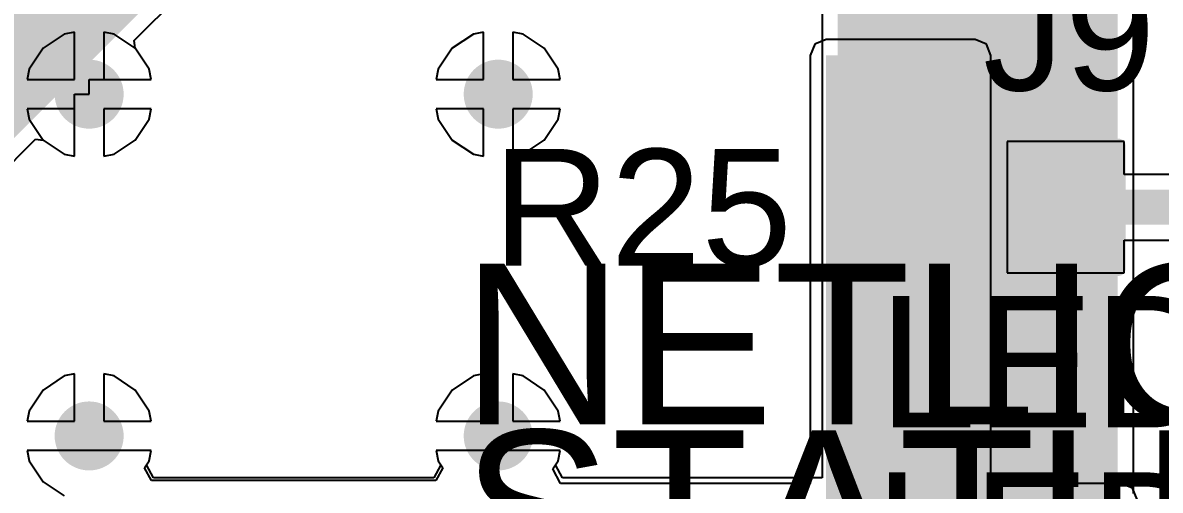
# Model space of a CAD drawing. Header units: millimetres. Extents: x -0.25 to 4.68, y -0.29 to 2.93.
# Drawn here: x 0.077 to 0.4664, y 2.1361 to 2.2962 of the extents above; entities that cross this region are included whole.
import ezdxf

# ---------------------------------------------------------------- set-up
doc = ezdxf.new("R2010")
doc.units = ezdxf.units.MM
doc.header["$MEASUREMENT"] = 0
for name, color, linetype in [('BottomLayer', 5, 'Continuous'), ('BottomSolder', 6, 'Continuous'), ('TopLayer', 1, 'Continuous'), ('TopOverlay', 2, 'Continuous'), ('TopPaste', 8, 'Continuous'), ('TopSolder', 216, 'Continuous'), ('ViaHoleLayer', 16, 'Continuous')]:
    doc.layers.add(name, color=color, linetype=linetype)
doc.styles.add('Arial', font='', dxfattribs={"height": 0.2})
doc.styles.get('Arial').set_extended_font_data('Arial')

# ---------------------------------------------------------------- blocks, each defined once
blk = doc.blocks.new('LED_0603_31')
at = {"layer": 'TopLayer'}
for points in [[(-0.03937, 0.01969), (-0.01969, 0.01969), (-0.01969, -0.01969), (-0.03937, -0.01969)], [(0.01969, 0.01969), (0.03937, 0.01969), (0.03937, -0.01969), (0.01969, -0.01969)]]:
    blk.add_hatch(color=1, dxfattribs=at).paths.add_polyline_path(points)
at = {"layer": 'TopOverlay'}
blk.add_hatch(color=2, dxfattribs=at).paths.add_polyline_path([(0.044, -0.026), (0.069, -0.026), (0.069, 0.026), (0.044, 0.026)])
at = {"layer": 'TopPaste'}
for points in [[(-0.03937, 0.01969), (-0.01969, 0.01969), (-0.01969, -0.01969), (-0.03937, -0.01969)], [(0.01969, 0.01969), (0.03937, 0.01969), (0.03937, -0.01969), (0.01969, -0.01969)]]:
    blk.add_hatch(color=8, dxfattribs=at).paths.add_polyline_path(points)
at = {"layer": 'TopSolder'}
for points in [[(-0.04337, 0.02369), (-0.01569, 0.02369), (-0.01569, -0.02369), (-0.04337, -0.02369)], [(0.01569, 0.02369), (0.04337, 0.02369), (0.04337, -0.02369), (0.01569, -0.02369)]]:
    blk.add_hatch(color=216, dxfattribs=at).paths.add_polyline_path(points)
at = {"layer": 'TopOverlay', "const_width": 0.005}
for points in [[(-0.044, 0.024), (-0.017, 0.024)], [(-0.044, -0.024), (-0.044, 0.024)], [(0.017, 0.024), (0.044, 0.024)], [(0.044, -0.024), (0.044, 0.024)], [(-0.044, -0.024), (-0.017, -0.024)], [(0.017, -0.024), (0.044, -0.024)]]:
    blk.add_lwpolyline(points, dxfattribs=at)
at = {"layer": 'TopOverlay', "const_width": 0.0025}
for points in [[(-0.04525, 0.024, 1), (-0.04275, 0.024, 1)], [(-0.04525, 0.024, 1), (-0.04275, 0.024, 1)], [(-0.01825, 0.024, 1), (-0.01575, 0.024, 1)], [(0.01575, 0.024, 1), (0.01825, 0.024, 1)], [(0.04275, 0.024, 1), (0.04525, 0.024, 1)], [(0.04275, 0.024, 1), (0.04525, 0.024, 1)], [(-0.04525, -0.024, 1), (-0.04275, -0.024, 1)], [(-0.04525, -0.024, 1), (-0.04275, -0.024, 1)], [(-0.01825, -0.024, 1), (-0.01575, -0.024, 1)], [(0.01575, -0.024, 1), (0.01825, -0.024, 1)], [(0.04275, -0.024, 1), (0.04525, -0.024, 1)], [(0.04275, -0.024, 1), (0.04525, -0.024, 1)]]:
    blk.add_lwpolyline(points, format="xyb", close=True, dxfattribs=at)
at = {"layer": 'TopOverlay'}
blk.add_text('LED4', height=0.045, dxfattribs=at).set_placement((-0.15575, -0.02468))
blk = doc.blocks.new('R___0603_79')
at = {"layer": 'TopLayer'}
for points in [[(-0.015, 0.0175), (-0.015, -0.0175), (-0.045, -0.0175), (-0.045, 0.0175)], [(0.045, 0.0175), (0.045, -0.0175), (0.015, -0.0175), (0.015, 0.0175)]]:
    blk.add_hatch(color=1, dxfattribs=at).paths.add_polyline_path(points)
at = {"layer": 'TopPaste'}
for points in [[(-0.015, 0.0175), (-0.015, -0.0175), (-0.045, -0.0175), (-0.045, 0.0175)], [(0.045, 0.0175), (0.045, -0.0175), (0.015, -0.0175), (0.015, 0.0175)]]:
    blk.add_hatch(color=8, dxfattribs=at).paths.add_polyline_path(points)
at = {"layer": 'TopSolder'}
for points in [[(-0.011, 0.0215), (-0.011, -0.0215), (-0.049, -0.0215), (-0.049, 0.0215)], [(0.049, 0.0215), (0.049, -0.0215), (0.011, -0.0215), (0.011, 0.0215)]]:
    blk.add_hatch(color=216, dxfattribs=at).paths.add_polyline_path(points)
at = {"layer": 'TopOverlay', "const_width": 0.005}
for points in [[(0.048, 0.021), (-0.048, 0.021)], [(-0.048, 0.021), (-0.048, -0.021)], [(0.048, 0.021), (0.048, -0.021)], [(0.048, -0.021), (-0.048, -0.021)]]:
    blk.add_lwpolyline(points, dxfattribs=at)
at = {"layer": 'TopOverlay', "const_width": 0.0025}
for points in [[(-0.04925, 0.021, 1), (-0.04675, 0.021, 1)], [(-0.04925, 0.021, 1), (-0.04675, 0.021, 1)], [(0.04675, 0.021, 1), (0.04925, 0.021, 1)], [(0.04675, 0.021, 1), (0.04925, 0.021, 1)], [(-0.04925, -0.021, 1), (-0.04675, -0.021, 1)], [(-0.04925, -0.021, 1), (-0.04675, -0.021, 1)], [(0.04675, -0.021, 1), (0.04925, -0.021, 1)], [(0.04675, -0.021, 1), (0.04925, -0.021, 1)]]:
    blk.add_lwpolyline(points, format="xyb", close=True, dxfattribs=at)
blk = doc.blocks.new('LED_0603_114')
at = {"layer": 'TopLayer'}
for points in [[(-0.03937, 0.01969), (-0.01969, 0.01969), (-0.01969, -0.01969), (-0.03937, -0.01969)], [(0.01969, 0.01969), (0.03937, 0.01969), (0.03937, -0.01969), (0.01969, -0.01969)]]:
    blk.add_hatch(color=1, dxfattribs=at).paths.add_polyline_path(points)
at = {"layer": 'TopOverlay'}
blk.add_hatch(color=2, dxfattribs=at).paths.add_polyline_path([(0.044, -0.02601), (0.069, -0.02601), (0.069, 0.02599), (0.044, 0.02599)])
at = {"layer": 'TopPaste'}
for points in [[(-0.03937, 0.01969), (-0.01969, 0.01969), (-0.01969, -0.01969), (-0.03937, -0.01969)], [(0.01969, 0.01969), (0.03937, 0.01969), (0.03937, -0.01969), (0.01969, -0.01969)]]:
    blk.add_hatch(color=8, dxfattribs=at).paths.add_polyline_path(points)
at = {"layer": 'TopSolder'}
for points in [[(-0.04337, 0.02369), (-0.01569, 0.02369), (-0.01569, -0.02369), (-0.04337, -0.02369)], [(0.01569, 0.02369), (0.04337, 0.02369), (0.04337, -0.02369), (0.01569, -0.02369)]]:
    blk.add_hatch(color=216, dxfattribs=at).paths.add_polyline_path(points)
at = {"layer": 'TopOverlay', "const_width": 0.005}
for points in [[(-0.044, 0.024), (-0.017, 0.024)], [(-0.044, -0.024), (-0.044, 0.024)], [(0.017, 0.024), (0.044, 0.024)], [(0.044, -0.024), (0.044, 0.024)], [(-0.044, -0.024), (-0.017, -0.024)], [(0.017, -0.024), (0.044, -0.024)]]:
    blk.add_lwpolyline(points, dxfattribs=at)
at = {"layer": 'TopOverlay', "const_width": 0.0025}
for points in [[(-0.04525, 0.024, 1), (-0.04275, 0.024, 1)], [(-0.04525, 0.024, 1), (-0.04275, 0.024, 1)], [(-0.01825, 0.024, 1), (-0.01575, 0.024, 1)], [(0.01575, 0.024, 1), (0.01825, 0.024, 1)], [(0.04275, 0.024, 1), (0.04525, 0.024, 1)], [(0.04275, 0.024, 1), (0.04525, 0.024, 1)], [(-0.04525, -0.024, 1), (-0.04275, -0.024, 1)], [(-0.04525, -0.024, 1), (-0.04275, -0.024, 1)], [(-0.01825, -0.024, 1), (-0.01575, -0.024, 1)], [(0.01575, -0.024, 1), (0.01825, -0.024, 1)], [(0.04275, -0.024, 1), (0.04525, -0.024, 1)], [(0.04275, -0.024, 1), (0.04525, -0.024, 1)]]:
    blk.add_lwpolyline(points, format="xyb", close=True, dxfattribs=at)
at = {"layer": 'TopOverlay'}
blk.add_text('LED3', height=0.045, dxfattribs=at).set_placement((-0.15435, -0.02429))

msp = doc.modelspace()

# ---------------------------------------------------------------- hatches: boundary and pattern name
at = {"layer": 'BottomLayer'}
msp.add_hatch(color=5, dxfattribs=at).paths.add_polyline_path([(0.356, 2.07595), (0.45182, 2.07595), (0.45182, 2.477), (0.356, 2.477)])
h = msp.add_hatch(color=5, dxfattribs=at)
edge = h.paths.add_edge_path()
edge.add_arc((0.09977, 2.27172), 0.01181, 0, 360)
h = msp.add_hatch(color=5, dxfattribs=at)
edge = h.paths.add_edge_path()
edge.add_arc((0.23977, 2.27172), 0.01181, 0, 360)
h = msp.add_hatch(color=5, dxfattribs=at)
edge = h.paths.add_edge_path()
edge.add_arc((0.374, 2.269), 0.01181, 0, 360)
h = msp.add_hatch(color=5, dxfattribs=at)
edge = h.paths.add_edge_path()
edge.add_arc((0.09977, 2.15472), 0.01181, 0, 360)
h = msp.add_hatch(color=5, dxfattribs=at)
edge = h.paths.add_edge_path()
edge.add_arc((0.23977, 2.15472), 0.01181, 0, 360)
at = {"layer": 'BottomSolder'}
h = msp.add_hatch(color=6, dxfattribs=at)
edge = h.paths.add_edge_path()
edge.add_arc((0.09977, 2.27172), 0.00591, 0, 360)
h = msp.add_hatch(color=6, dxfattribs=at)
edge = h.paths.add_edge_path()
edge.add_arc((0.23977, 2.27172), 0.00591, 0, 360)
h = msp.add_hatch(color=6, dxfattribs=at)
edge = h.paths.add_edge_path()
edge.add_arc((0.374, 2.269), 0.00591, 0, 360)
h = msp.add_hatch(color=6, dxfattribs=at)
edge = h.paths.add_edge_path()
edge.add_arc((0.09977, 2.15472), 0.00591, 0, 360)
h = msp.add_hatch(color=6, dxfattribs=at)
edge = h.paths.add_edge_path()
edge.add_arc((0.23977, 2.15472), 0.00591, 0, 360)
at = {"layer": 'TopLayer'}
h = msp.add_hatch(color=1, dxfattribs=at)
edge = h.paths.add_edge_path()
edge.add_arc((0.09977, 2.27172), 0.01181, 0, 360)
h = msp.add_hatch(color=1, dxfattribs=at)
edge = h.paths.add_edge_path()
edge.add_arc((0.23977, 2.27172), 0.01181, 0, 360)
msp.add_hatch(color=1, dxfattribs=at).paths.add_polyline_path([(0.352, 2.087), (0.403, 2.087), (0.403, 2.285), (0.352, 2.285)])
h = msp.add_hatch(color=1, dxfattribs=at)
edge = h.paths.add_edge_path()
edge.add_arc((0.374, 2.269), 0.01181, 0, 360)
h = msp.add_hatch(color=1, dxfattribs=at)
edge = h.paths.add_edge_path()
edge.add_arc((0.09977, 2.15472), 0.01181, 0, 360)
h = msp.add_hatch(color=1, dxfattribs=at)
edge = h.paths.add_edge_path()
edge.add_arc((0.23977, 2.15472), 0.01181, 0, 360)
at = {"layer": 'TopSolder'}
h = msp.add_hatch(color=216, dxfattribs=at)
edge = h.paths.add_edge_path()
edge.add_arc((0.09977, 2.27172), 0.00591, 0, 360)
h = msp.add_hatch(color=216, dxfattribs=at)
edge = h.paths.add_edge_path()
edge.add_arc((0.23977, 2.27172), 0.00591, 0, 360)
h = msp.add_hatch(color=216, dxfattribs=at)
edge = h.paths.add_edge_path()
edge.add_arc((0.374, 2.269), 0.00591, 0, 360)
h = msp.add_hatch(color=216, dxfattribs=at)
edge = h.paths.add_edge_path()
edge.add_arc((0.09977, 2.15472), 0.00591, 0, 360)
h = msp.add_hatch(color=216, dxfattribs=at)
edge = h.paths.add_edge_path()
edge.add_arc((0.23977, 2.15472), 0.00591, 0, 360)
at = {"layer": 'ViaHoleLayer'}
h = msp.add_hatch(color=16, dxfattribs=at)
edge = h.paths.add_edge_path()
edge.add_arc((0.09977, 2.27172), 0.00591, 0, 360)
h = msp.add_hatch(color=16, dxfattribs=at)
edge = h.paths.add_edge_path()
edge.add_arc((0.23977, 2.27172), 0.00591, 0, 360)
h = msp.add_hatch(color=16, dxfattribs=at)
edge = h.paths.add_edge_path()
edge.add_arc((0.374, 2.269), 0.00591, 0, 360)
h = msp.add_hatch(color=16, dxfattribs=at)
edge = h.paths.add_edge_path()
edge.add_arc((0.09977, 2.15472), 0.00591, 0, 360)
h = msp.add_hatch(color=16, dxfattribs=at)
edge = h.paths.add_edge_path()
edge.add_arc((0.23977, 2.15472), 0.00591, 0, 360)

# ---------------------------------------------------------------- linework, layer by layer
at = {"layer": 'BottomLayer'}
for p, q in [((0.35059, 2.477), (0.35059, 2.14041)), ((0.45723, 2.135), (0.45723, 2.38859)), ((0.09126, 2.29226), (0.08405, 2.28744)), ((0.09477, 2.29296), (0.09126, 2.29226)), ((0.09477, 2.27672), (0.09477, 2.29296)), ((0.10828, 2.29226), (0.10477, 2.29296)), ((0.10477, 2.29296), (0.10477, 2.27672)), ((0.1155, 2.28744), (0.10828, 2.29226)), ((0.23126, 2.29226), (0.22405, 2.28744)), ((0.23477, 2.29296), (0.23126, 2.29226)), ((0.23477, 2.27672), (0.23477, 2.29296)), ((0.24828, 2.29226), (0.24477, 2.29296)), ((0.24477, 2.29296), (0.24477, 2.27672)), ((0.2555, 2.28744), (0.24828, 2.29226)), ((0.08405, 2.28744), (0.07923, 2.28023)), ((0.12032, 2.28023), (0.1155, 2.28744)), ((0.22405, 2.28744), (0.21923, 2.28023)), ((0.26032, 2.28023), (0.2555, 2.28744)), ((0.07923, 2.28023), (0.07853, 2.27672)), ((0.12101, 2.27672), (0.12032, 2.28023)), ((0.21923, 2.28023), (0.21853, 2.27672)), ((0.26101, 2.27672), (0.26032, 2.28023)), ((0.07853, 2.27672), (0.09477, 2.27672)), ((0.10477, 2.27672), (0.12101, 2.27672)), ((0.21853, 2.27672), (0.23477, 2.27672)), ((0.24477, 2.27672), (0.26101, 2.27672)), ((0.09477, 2.26672), (0.07853, 2.26672)), ((0.07853, 2.26672), (0.07923, 2.26321)), ((0.09477, 2.25047), (0.09477, 2.26672)), ((0.12101, 2.26672), (0.10477, 2.26672)), ((0.10477, 2.26672), (0.10477, 2.25047)), ((0.12032, 2.26321), (0.12101, 2.26672)), ((0.23477, 2.26672), (0.21853, 2.26672)), ((0.21853, 2.26672), (0.21923, 2.26321)), ((0.23477, 2.25047), (0.23477, 2.26672)), ((0.26101, 2.26672), (0.24477, 2.26672)), ((0.24477, 2.26672), (0.24477, 2.25047)), ((0.26032, 2.26321), (0.26101, 2.26672)), ((0.07923, 2.26321), (0.08405, 2.25599)), ((0.1155, 2.25599), (0.12032, 2.26321)), ((0.21923, 2.26321), (0.22405, 2.25599)), ((0.2555, 2.25599), (0.26032, 2.26321)), ((0.08405, 2.25599), (0.09126, 2.25117)), ((0.10828, 2.25117), (0.1155, 2.25599)), ((0.22405, 2.25599), (0.23126, 2.25117)), ((0.24828, 2.25117), (0.2555, 2.25599)), ((0.09126, 2.25117), (0.09477, 2.25047)), ((0.10477, 2.25047), (0.10828, 2.25117)), ((0.23126, 2.25117), (0.23477, 2.25047)), ((0.24477, 2.25047), (0.24828, 2.25117)), ((0.09126, 2.17526), (0.08405, 2.17044)), ((0.09477, 2.17596), (0.09126, 2.17526)), ((0.09477, 2.15972), (0.09477, 2.17596)), ((0.10828, 2.17526), (0.10477, 2.17596)), ((0.10477, 2.17596), (0.10477, 2.15972)), ((0.1155, 2.17044), (0.10828, 2.17526)), ((0.23126, 2.17526), (0.22405, 2.17044)), ((0.23477, 2.17596), (0.23126, 2.17526)), ((0.23477, 2.15972), (0.23477, 2.17596)), ((0.24828, 2.17526), (0.24477, 2.17596)), ((0.24477, 2.17596), (0.24477, 2.15972)), ((0.2555, 2.17044), (0.24828, 2.17526)), ((0.08405, 2.17044), (0.07923, 2.16323)), ((0.12032, 2.16323), (0.1155, 2.17044)), ((0.22405, 2.17044), (0.21923, 2.16323)), ((0.26032, 2.16323), (0.2555, 2.17044)), ((0.07923, 2.16323), (0.07853, 2.15972)), ((0.12101, 2.15972), (0.12032, 2.16323)), ((0.21923, 2.16323), (0.21853, 2.15972)), ((0.26101, 2.15972), (0.26032, 2.16323)), ((0.07853, 2.15972), (0.09477, 2.15972)), ((0.10477, 2.15972), (0.12101, 2.15972)), ((0.21853, 2.15972), (0.23477, 2.15972)), ((0.24477, 2.15972), (0.26101, 2.15972)), ((0.12101, 2.14972), (0.07853, 2.14972)), ((0.07853, 2.14972), (0.07923, 2.14621)), ((0.12032, 2.14621), (0.12101, 2.14972)), ((0.26101, 2.14972), (0.21853, 2.14972)), ((0.21853, 2.14972), (0.21923, 2.14621)), ((0.26032, 2.14621), (0.26101, 2.14972)), ((0.07923, 2.14621), (0.08405, 2.13899)), ((0.11939, 2.14482), (0.12032, 2.14621)), ((0.21923, 2.14621), (0.22015, 2.14482)), ((0.25939, 2.14482), (0.26032, 2.14621)), ((0.12175, 2.14041), (0.11939, 2.14482)), ((0.22015, 2.14482), (0.21779, 2.14041)), ((0.26175, 2.14041), (0.25939, 2.14482)), ((0.08405, 2.13899), (0.09126, 2.13417)), ((0.21779, 2.14041), (0.12175, 2.14041)), ((0.35059, 2.14041), (0.26175, 2.14041))]:
    msp.add_line(p, q, dxfattribs=at)
at = {"layer": 'TopLayer'}
for p, q in [((0.11523, 2.29013), (0.20877, 2.38367)), ((0.1155, 2.28744), (0.11523, 2.29013)), ((0.23126, 2.29226), (0.22405, 2.28744)), ((0.23477, 2.29296), (0.23126, 2.29226)), ((0.23477, 2.27672), (0.23477, 2.29296)), ((0.24828, 2.29226), (0.24477, 2.29296)), ((0.24477, 2.29296), (0.24477, 2.27672)), ((0.2555, 2.28744), (0.24828, 2.29226)), ((0.352, 2.29041), (0.34817, 2.28883)), ((0.403, 2.29041), (0.352, 2.29041)), ((0.40683, 2.28883), (0.403, 2.29041)), ((0.12032, 2.28023), (0.1155, 2.28744)), ((0.22405, 2.28744), (0.21923, 2.28023)), ((0.26032, 2.28023), (0.2555, 2.28744)), ((0.34817, 2.28883), (0.34659, 2.285)), ((0.40841, 2.285), (0.40683, 2.28883)), ((0.34659, 2.285), (0.34659, 2.13841)), ((0.40841, 2.13841), (0.40841, 2.285)), ((0.12101, 2.27672), (0.12032, 2.28023)), ((0.21923, 2.28023), (0.21853, 2.27672)), ((0.26101, 2.27672), (0.26032, 2.28023)), ((0.09977, 2.27172), (0.09977, 2.27672)), ((0.09977, 2.27672), (0.12101, 2.27672)), ((0.21853, 2.27672), (0.23477, 2.27672)), ((0.24477, 2.27672), (0.26101, 2.27672)), ((0.09477, 2.25047), (0.09477, 2.27172)), ((0.09477, 2.27172), (0.09977, 2.27172)), ((0.12101, 2.26672), (0.10477, 2.26672)), ((0.10477, 2.26672), (0.10477, 2.25047)), ((0.12032, 2.26321), (0.12101, 2.26672)), ((0.23477, 2.26672), (0.21853, 2.26672)), ((0.21853, 2.26672), (0.21923, 2.26321)), ((0.23477, 2.25047), (0.23477, 2.26672)), ((0.26101, 2.26672), (0.24477, 2.26672)), ((0.24477, 2.26672), (0.24477, 2.25047)), ((0.26032, 2.26321), (0.26101, 2.26672)), ((0.1155, 2.25599), (0.12032, 2.26321)), ((0.21923, 2.26321), (0.22405, 2.25599)), ((0.2555, 2.25599), (0.26032, 2.26321)), ((0.03349, 2.20839), (0.08136, 2.25626)), ((0.08136, 2.25626), (0.08405, 2.25599)), ((0.08405, 2.25599), (0.09126, 2.25117)), ((0.10828, 2.25117), (0.1155, 2.25599)), ((0.22405, 2.25599), (0.23126, 2.25117)), ((0.24828, 2.25117), (0.2555, 2.25599)), ((0.454, 2.2555), (0.414, 2.2555)), ((0.414, 2.2555), (0.414, 2.2105)), ((0.454, 2.24422), (0.454, 2.2555)), ((0.09126, 2.25117), (0.09477, 2.25047)), ((0.10477, 2.25047), (0.10828, 2.25117)), ((0.23126, 2.25117), (0.23477, 2.25047)), ((0.24477, 2.25047), (0.24828, 2.25117)), ((0.477, 2.24422), (0.454, 2.24422)), ((0.454, 2.2105), (0.454, 2.22178)), ((0.454, 2.22178), (0.47235, 2.22178)), ((0.414, 2.2105), (0.454, 2.2105)), ((0.09126, 2.17526), (0.08405, 2.17044)), ((0.09477, 2.17596), (0.09126, 2.17526)), ((0.09477, 2.15972), (0.09477, 2.17596)), ((0.10828, 2.17526), (0.10477, 2.17596)), ((0.10477, 2.17596), (0.10477, 2.15972)), ((0.1155, 2.17044), (0.10828, 2.17526)), ((0.23126, 2.17526), (0.22405, 2.17044)), ((0.23477, 2.17596), (0.23126, 2.17526)), ((0.23477, 2.15972), (0.23477, 2.17596)), ((0.24828, 2.17526), (0.24477, 2.17596)), ((0.24477, 2.17596), (0.24477, 2.15972)), ((0.2555, 2.17044), (0.24828, 2.17526)), ((0.08405, 2.17044), (0.07923, 2.16323)), ((0.12032, 2.16323), (0.1155, 2.17044)), ((0.22405, 2.17044), (0.21923, 2.16323)), ((0.26032, 2.16323), (0.2555, 2.17044)), ((0.07923, 2.16323), (0.07853, 2.15972)), ((0.12101, 2.15972), (0.12032, 2.16323)), ((0.21923, 2.16323), (0.21853, 2.15972)), ((0.26101, 2.15972), (0.26032, 2.16323)), ((0.07853, 2.15972), (0.09477, 2.15972)), ((0.10477, 2.15972), (0.12101, 2.15972)), ((0.21853, 2.15972), (0.23477, 2.15972)), ((0.24477, 2.15972), (0.26101, 2.15972)), ((0.12101, 2.14972), (0.07853, 2.14972)), ((0.07853, 2.14972), (0.07923, 2.14621)), ((0.12032, 2.14621), (0.12101, 2.14972)), ((0.26101, 2.14972), (0.21853, 2.14972)), ((0.21853, 2.14972), (0.21923, 2.14621)), ((0.26032, 2.14621), (0.26101, 2.14972)), ((0.07923, 2.14621), (0.08405, 2.13899)), ((0.11872, 2.14382), (0.12032, 2.14621)), ((0.21923, 2.14621), (0.22082, 2.14382)), ((0.25845, 2.14341), (0.26032, 2.14621)), ((0.12108, 2.13941), (0.11872, 2.14382)), ((0.22082, 2.14382), (0.21846, 2.13941)), ((0.26112, 2.13841), (0.25845, 2.14341)), ((0.08405, 2.13899), (0.09126, 2.13417)), ((0.21846, 2.13941), (0.12108, 2.13941)), ((0.34659, 2.13841), (0.26112, 2.13841)), ((0.453, 2.13841), (0.40841, 2.13841)), ((0.45683, 2.13683), (0.453, 2.13841)), ((0.45841, 2.133), (0.45683, 2.13683))]:
    msp.add_line(p, q, dxfattribs=at)
for points, const_width in [([(0.008, 2.21895), (0.19503, 2.40597)], 0.04), ([(0.374, 2.233), (0.374, 2.269)], 0.025), ([(0.374, 2.1205), (0.374, 2.233)], 0.025), ([(0.434, 2.233), (0.477, 2.233)], 0.012)]:
    msp.add_lwpolyline(points, dxfattribs=dict(at, const_width=const_width))
for points, const_width in [([(0.36775, 2.269, 1), (0.38025, 2.269, 1)], 0.0125), ([(0.36775, 2.233, 1), (0.38025, 2.233, 1)], 0.0125), ([(0.36775, 2.233, 1), (0.38025, 2.233, 1)], 0.0125), ([(0.431, 2.233, 1), (0.437, 2.233, 1)], 0.006)]:
    msp.add_lwpolyline(points, format="xyb", close=True, dxfattribs=dict(at, const_width=const_width))

# ---------------------------------------------------------------- block references
at = {"rotation": 180}
msp.add_blockref('R___0603_79', (0.404, 2.233), dxfattribs=at)
for name, p in [('LED_0603_114', (0.52429, 2.18195)), ('LED_0603_31', (0.52429, 2.12195))]:
    msp.add_blockref(name, p)

# ---------------------------------------------------------------- texts
at = {"layer": 'TopOverlay', "style": 'Arial'}
for s, p in [('J9', (0.40568, 2.27301)), ('R25', (0.23786, 2.21296))]:
    msp.add_text(s, height=0.04, dxfattribs=at).set_placement(p)
for s, p in [('NETLIGHT', (0.22726, 2.15864)), ('STATUS', (0.22726, 2.10164))]:
    msp.add_text(s, height=0.055, rotation=360, dxfattribs=at).set_placement(p)

doc.saveas('drawing.dxf')
